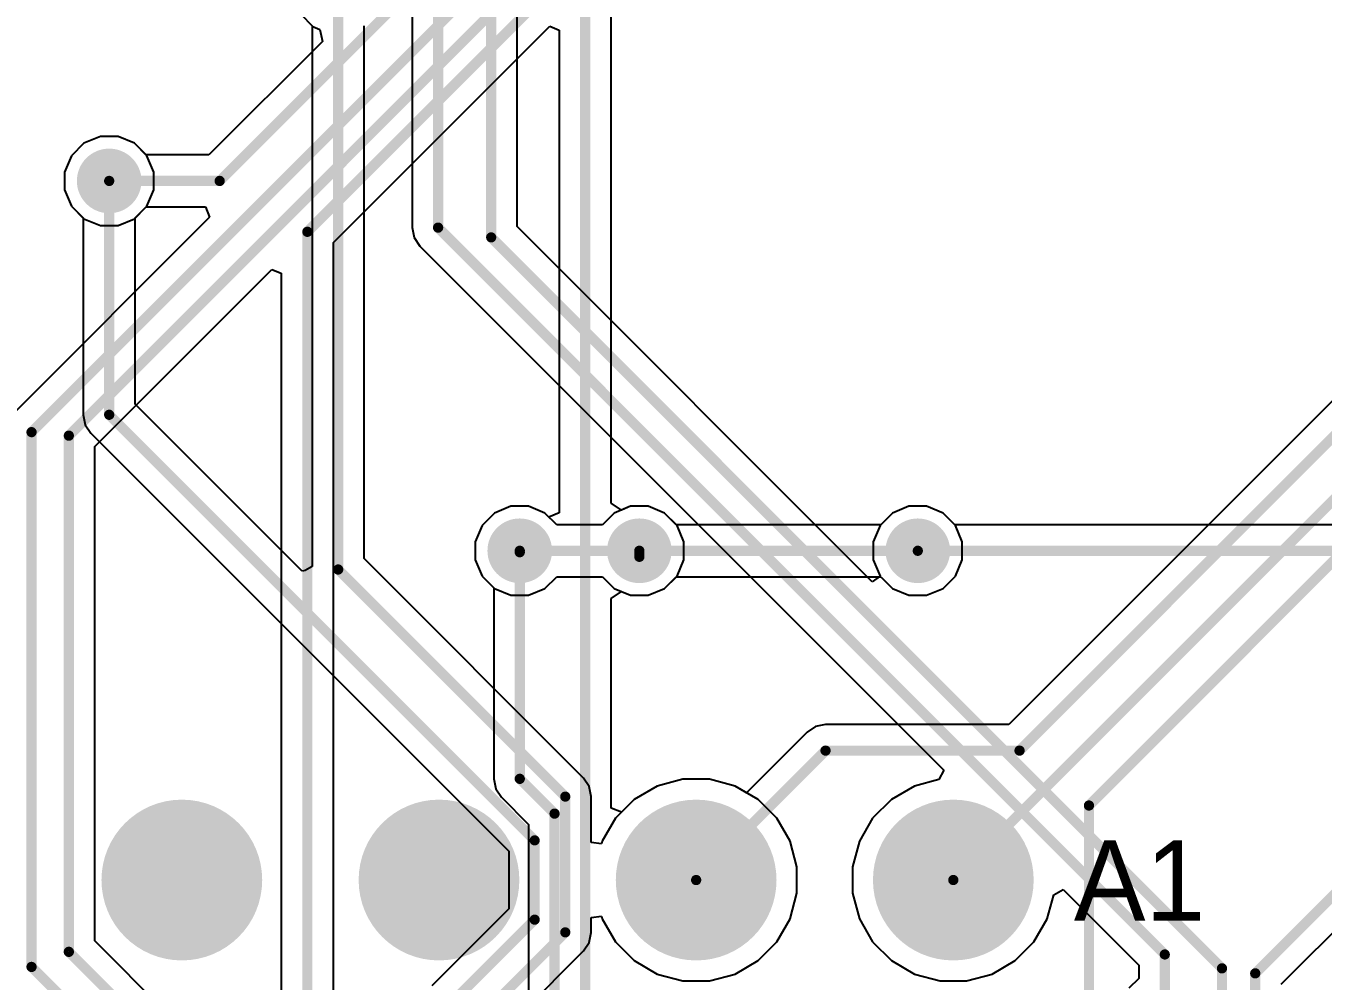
# Model space of a CAD drawing. Header units: millimetres. Extents: x 1 to 134, y -1 to 87.
# Drawn here: x 23.15 to 39.29, y 24.57 to 36.45 of the extents above; entities that cross this region are included whole.
import ezdxf

# ---------------------------------------------------------------- set-up
doc = ezdxf.new("R2010")
doc.units = ezdxf.units.MM
for name, color, linetype in [('BottomLayer', 5, 'Continuous'), ('BottomSolder', 6, 'Continuous'), ('MultiLayer', 9, 'Continuous'), ('PadHoleLayer', 156, 'Continuous'), ('TopLayer', 1, 'Continuous'), ('TopOverlay', 2, 'Continuous'), ('TopSolder', 216, 'Continuous'), ('ViaHoleLayer', 16, 'Continuous')]:
    doc.layers.add(name, color=color, linetype=linetype)

# ---------------------------------------------------------------- blocks, each defined once
blk = doc.blocks.new('1_1376430_8_1')
at = {"layer": 'BottomLayer'}
h = blk.add_hatch(color=5, dxfattribs=at)
edge = h.paths.add_edge_path()
edge.add_arc((-42.45, 8.225), 1, 0, 360)
h = blk.add_hatch(color=5, dxfattribs=at)
edge = h.paths.add_edge_path()
edge.add_arc((-39.25, 8.225), 1, 0, 360)
h = blk.add_hatch(color=5, dxfattribs=at)
edge = h.paths.add_edge_path()
edge.add_arc((-36.05, 8.225), 1, 0, 360)
h = blk.add_hatch(color=5, dxfattribs=at)
edge = h.paths.add_edge_path()
edge.add_arc((-32.85, 8.225), 1, 0, 360)
at = {"layer": 'BottomSolder'}
h = blk.add_hatch(color=6, dxfattribs=at)
edge = h.paths.add_edge_path()
edge.add_arc((-42.45, 8.225), 1, 0, 360)
h = blk.add_hatch(color=6, dxfattribs=at)
edge = h.paths.add_edge_path()
edge.add_arc((-39.25, 8.225), 1, 0, 360)
h = blk.add_hatch(color=6, dxfattribs=at)
edge = h.paths.add_edge_path()
edge.add_arc((-36.05, 8.225), 1, 0, 360)
h = blk.add_hatch(color=6, dxfattribs=at)
edge = h.paths.add_edge_path()
edge.add_arc((-32.85, 8.225), 1, 0, 360)
at = {"layer": 'MultiLayer'}
h = blk.add_hatch(color=9, dxfattribs=at)
edge = h.paths.add_edge_path()
edge.add_arc((-42.45, 8.225), 1, 0, 360)
h = blk.add_hatch(color=9, dxfattribs=at)
edge = h.paths.add_edge_path()
edge.add_arc((-39.25, 8.225), 1, 0, 360)
h = blk.add_hatch(color=9, dxfattribs=at)
edge = h.paths.add_edge_path()
edge.add_arc((-36.05, 8.225), 1, 0, 360)
h = blk.add_hatch(color=9, dxfattribs=at)
edge = h.paths.add_edge_path()
edge.add_arc((-32.85, 8.225), 1, 0, 360)
at = {"layer": 'PadHoleLayer'}
h = blk.add_hatch(color=156, dxfattribs=at)
edge = h.paths.add_edge_path()
edge.add_arc((-42.45, 8.225), 0.605, 0, 360)
h = blk.add_hatch(color=156, dxfattribs=at)
edge = h.paths.add_edge_path()
edge.add_arc((-39.25, 8.225), 0.605, 0, 360)
h = blk.add_hatch(color=156, dxfattribs=at)
edge = h.paths.add_edge_path()
edge.add_arc((-36.05, 8.225), 0.605, 0, 360)
h = blk.add_hatch(color=156, dxfattribs=at)
edge = h.paths.add_edge_path()
edge.add_arc((-32.85, 8.225), 0.605, 0, 360)
at = {"layer": 'TopLayer'}
h = blk.add_hatch(color=1, dxfattribs=at)
edge = h.paths.add_edge_path()
edge.add_arc((-42.45, 8.225), 1, 0, 360)
h = blk.add_hatch(color=1, dxfattribs=at)
edge = h.paths.add_edge_path()
edge.add_arc((-39.25, 8.225), 1, 0, 360)
h = blk.add_hatch(color=1, dxfattribs=at)
edge = h.paths.add_edge_path()
edge.add_arc((-36.05, 8.225), 1, 0, 360)
h = blk.add_hatch(color=1, dxfattribs=at)
edge = h.paths.add_edge_path()
edge.add_arc((-32.85, 8.225), 1, 0, 360)
at = {"layer": 'TopSolder'}
h = blk.add_hatch(color=216, dxfattribs=at)
edge = h.paths.add_edge_path()
edge.add_arc((-42.45, 8.225), 1, 0, 360)
h = blk.add_hatch(color=216, dxfattribs=at)
edge = h.paths.add_edge_path()
edge.add_arc((-39.25, 8.225), 1, 0, 360)
h = blk.add_hatch(color=216, dxfattribs=at)
edge = h.paths.add_edge_path()
edge.add_arc((-36.05, 8.225), 1, 0, 360)
h = blk.add_hatch(color=216, dxfattribs=at)
edge = h.paths.add_edge_path()
edge.add_arc((-32.85, 8.225), 1, 0, 360)
at = {"layer": 'TopOverlay'}
blk.add_text('A1', height=1, dxfattribs=at).set_placement((-31.35, 7.718))

msp = doc.modelspace()

# ---------------------------------------------------------------- hatches: boundary and pattern name
at = {"layer": 'BottomLayer'}
h = msp.add_hatch(color=5, dxfattribs=at)
edge = h.paths.add_edge_path()
edge.add_arc((24.181, 34.519), 0.3, 0, 360)
h = msp.add_hatch(color=5, dxfattribs=at)
edge = h.paths.add_edge_path()
edge.add_arc((29.29, 29.918), 0.3, 0, 360)
h = msp.add_hatch(color=5, dxfattribs=at)
edge = h.paths.add_edge_path()
edge.add_arc((30.778, 29.918), 0.3, 0, 360)
h = msp.add_hatch(color=5, dxfattribs=at)
edge = h.paths.add_edge_path()
edge.add_arc((34.243, 29.918), 0.3, 0, 360)
at = {"layer": 'BottomSolder'}
h = msp.add_hatch(color=6, dxfattribs=at)
edge = h.paths.add_edge_path()
edge.add_arc((24.181, 34.519), 0.402, 0, 360)
h = msp.add_hatch(color=6, dxfattribs=at)
edge = h.paths.add_edge_path()
edge.add_arc((29.29, 29.918), 0.402, 0, 360)
h = msp.add_hatch(color=6, dxfattribs=at)
edge = h.paths.add_edge_path()
edge.add_arc((30.778, 29.918), 0.402, 0, 360)
h = msp.add_hatch(color=6, dxfattribs=at)
edge = h.paths.add_edge_path()
edge.add_arc((34.243, 29.918), 0.402, 0, 360)
at = {"layer": 'TopLayer'}
h = msp.add_hatch(color=1, dxfattribs=at)
edge = h.paths.add_edge_path()
edge.add_arc((24.181, 34.519), 0.3, 0, 360)
h = msp.add_hatch(color=1, dxfattribs=at)
edge = h.paths.add_edge_path()
edge.add_arc((29.29, 29.918), 0.3, 0, 360)
h = msp.add_hatch(color=1, dxfattribs=at)
edge = h.paths.add_edge_path()
edge.add_arc((30.778, 29.918), 0.3, 0, 360)
h = msp.add_hatch(color=1, dxfattribs=at)
edge = h.paths.add_edge_path()
edge.add_arc((34.243, 29.918), 0.3, 0, 360)
at = {"layer": 'TopSolder'}
h = msp.add_hatch(color=216, dxfattribs=at)
edge = h.paths.add_edge_path()
edge.add_arc((24.181, 34.519), 0.402, 0, 360)
h = msp.add_hatch(color=216, dxfattribs=at)
edge = h.paths.add_edge_path()
edge.add_arc((29.29, 29.918), 0.402, 0, 360)
h = msp.add_hatch(color=216, dxfattribs=at)
edge = h.paths.add_edge_path()
edge.add_arc((30.778, 29.918), 0.402, 0, 360)
h = msp.add_hatch(color=216, dxfattribs=at)
edge = h.paths.add_edge_path()
edge.add_arc((34.243, 29.918), 0.402, 0, 360)
at = {"layer": 'ViaHoleLayer'}
h = msp.add_hatch(color=16, dxfattribs=at)
edge = h.paths.add_edge_path()
edge.add_arc((24.181, 34.519), 0.15, 0, 360)
h = msp.add_hatch(color=16, dxfattribs=at)
edge = h.paths.add_edge_path()
edge.add_arc((29.29, 29.918), 0.15, 0, 360)
h = msp.add_hatch(color=16, dxfattribs=at)
edge = h.paths.add_edge_path()
edge.add_arc((30.778, 29.918), 0.15, 0, 360)
h = msp.add_hatch(color=16, dxfattribs=at)
edge = h.paths.add_edge_path()
edge.add_arc((34.243, 29.918), 0.15, 0, 360)

# ---------------------------------------------------------------- linework, layer by layer
at = {"layer": 'BottomLayer'}
for p, q in [((29.258, 33.951), (29.258, 46.839)), ((27.95, 46.077), (27.95, 33.938)), ((26.707, 36.45), (26.707, 29.721)), ((27.355, 29.82), (27.355, 36.45)), ((24.071, 35.073), (23.867, 34.988)), ((24.291, 35.073), (24.071, 35.073)), ((24.495, 34.988), (24.291, 35.073)), ((23.867, 34.988), (23.711, 34.832)), ((24.65, 34.832), (24.495, 34.988)), ((23.711, 34.832), (23.627, 34.629)), ((24.735, 34.629), (24.65, 34.832)), ((23.627, 34.629), (23.627, 34.408)), ((24.735, 34.408), (24.735, 34.629)), ((23.627, 34.408), (23.711, 34.205)), ((24.65, 34.205), (24.735, 34.408)), ((23.711, 34.205), (23.857, 34.059)), ((23.857, 34.059), (23.857, 31.61)), ((24.505, 34.059), (24.65, 34.205)), ((24.505, 31.744), (24.505, 34.059)), ((27.95, 33.938), (27.975, 33.814)), ((33.676, 29.533), (29.258, 33.951)), ((27.975, 33.814), (28.045, 33.709)), ((28.045, 33.709), (34.566, 27.188)), ((26.583, 29.665), (24.505, 31.744)), ((23.857, 31.61), (23.882, 31.486)), ((23.882, 31.486), (23.952, 31.381)), ((23.952, 31.381), (29.152, 26.181)), ((28.976, 30.387), (28.821, 30.231)), ((29.18, 30.472), (28.976, 30.387)), ((29.4, 30.472), (29.18, 30.472)), ((29.604, 30.387), (29.4, 30.472)), ((29.75, 30.241), (29.604, 30.387)), ((30.464, 30.387), (30.318, 30.241)), ((30.668, 30.472), (30.464, 30.387)), ((30.888, 30.472), (30.668, 30.472)), ((31.092, 30.387), (30.888, 30.472)), ((31.247, 30.231), (31.092, 30.387)), ((33.929, 30.387), (33.774, 30.231)), ((34.133, 30.472), (33.929, 30.387)), ((34.353, 30.472), (34.133, 30.472)), ((34.557, 30.387), (34.353, 30.472)), ((34.703, 30.241), (34.557, 30.387)), ((28.821, 30.231), (28.736, 30.028)), ((30.318, 30.241), (29.75, 30.241)), ((31.332, 30.028), (31.247, 30.231)), ((33.774, 30.231), (33.689, 30.028)), ((39.955, 30.241), (34.703, 30.241)), ((28.736, 30.028), (28.736, 29.807)), ((31.332, 29.807), (31.332, 30.028)), ((33.689, 30.028), (33.689, 29.807)), ((26.707, 29.721), (26.619, 29.671)), ((30.085, 27.089), (27.355, 29.82)), ((28.736, 29.807), (28.821, 29.604)), ((31.247, 29.604), (31.332, 29.807)), ((33.689, 29.807), (33.774, 29.604)), ((26.619, 29.671), (26.583, 29.665)), ((28.821, 29.604), (28.976, 29.448)), ((29.604, 29.448), (29.75, 29.594)), ((29.75, 29.594), (30.318, 29.594)), ((30.318, 29.594), (30.464, 29.448)), ((31.092, 29.448), (31.247, 29.604)), ((33.774, 29.604), (33.676, 29.533)), ((28.976, 29.448), (29.18, 29.364)), ((29.4, 29.364), (29.604, 29.448)), ((30.464, 29.448), (30.668, 29.364)), ((30.888, 29.364), (31.092, 29.448)), ((29.18, 29.364), (29.4, 29.364)), ((30.668, 29.364), (30.888, 29.364)), ((38.766, 24.527), (42.26, 28.022)), ((34.566, 27.187), (34.503, 27.072)), ((34.566, 27.188), (34.566, 27.187)), ((30.155, 26.984), (30.085, 27.089)), ((30.18, 26.86), (30.155, 26.984)), ((31.001, 26.991), (30.715, 26.825)), ((31.32, 27.076), (31.001, 26.991)), ((31.65, 27.076), (31.32, 27.076)), ((31.969, 26.991), (31.65, 27.076)), ((32.255, 26.825), (31.969, 26.991)), ((34.201, 26.991), (33.915, 26.825)), ((34.503, 27.072), (34.201, 26.991)), ((30.18, 26.288), (30.18, 26.86)), ((30.715, 26.825), (30.481, 26.592)), ((32.488, 26.592), (32.255, 26.825)), ((33.915, 26.825), (33.681, 26.592)), ((30.481, 26.592), (30.316, 26.306)), ((32.653, 26.306), (32.488, 26.592)), ((33.681, 26.592), (33.516, 26.306)), ((29.152, 26.181), (29.152, 25.463)), ((30.307, 26.272), (30.18, 26.288)), ((30.316, 26.306), (30.307, 26.272)), ((32.739, 25.987), (32.653, 26.306)), ((33.516, 26.306), (33.431, 25.987)), ((32.739, 25.657), (32.739, 25.987)), ((33.431, 25.987), (33.431, 25.657)), ((35.934, 25.64), (36.05, 25.703)), ((36.05, 25.703), (36.051, 25.703)), ((36.051, 25.703), (36.993, 24.762)), ((32.653, 25.338), (32.739, 25.657)), ((33.431, 25.657), (33.516, 25.338)), ((35.853, 25.338), (35.934, 25.64)), ((29.152, 25.463), (28.196, 24.507)), ((30.18, 25.356), (30.307, 25.372)), ((30.18, 25.171), (30.18, 25.356)), ((30.307, 25.372), (30.316, 25.338)), ((30.316, 25.338), (30.481, 25.052)), ((32.488, 25.052), (32.653, 25.338)), ((33.516, 25.338), (33.681, 25.052)), ((35.688, 25.052), (35.853, 25.338)), ((30.085, 24.942), (30.155, 25.047)), ((30.155, 25.047), (30.18, 25.171)), ((30.481, 25.052), (30.715, 24.819)), ((32.255, 24.819), (32.488, 25.052)), ((33.681, 25.052), (33.915, 24.819)), ((35.455, 24.819), (35.688, 25.052)), ((28.773, 23.63), (30.085, 24.942)), ((30.715, 24.819), (31.001, 24.653)), ((31.969, 24.653), (32.255, 24.819)), ((33.915, 24.819), (34.201, 24.653)), ((35.169, 24.653), (35.455, 24.819)), ((36.993, 24.762), (36.993, 24.597)), ((31.001, 24.653), (31.32, 24.568)), ((31.32, 24.568), (31.65, 24.568)), ((31.65, 24.568), (31.969, 24.653)), ((34.201, 24.653), (34.52, 24.568)), ((34.52, 24.568), (34.85, 24.568)), ((34.85, 24.568), (35.169, 24.653)), ((36.993, 24.597), (36.87, 24.475))]:
    msp.add_line(p, q, dxfattribs=at)
at = {"layer": 'BottomLayer', "const_width": 0.127}
for points in [[(28.935, 33.817), (28.935, 47.299)], [(28.274, 33.938), (28.274, 46.537)], [(27.031, 29.685), (27.031, 36.91)], [(24.181, 31.61), (24.181, 34.519)], [(28.274, 33.938), (37.317, 24.896)], [(28.935, 33.817), (38.028, 24.723)], [(24.181, 31.61), (29.475, 26.315)], [(29.29, 29.918), (30.778, 29.918)], [(30.778, 29.843), (30.778, 29.9)], [(34.243, 29.918), (40.415, 29.918)], [(27.031, 29.685), (29.856, 26.86)], [(38.442, 24.661), (42.031, 28.251)], [(29.856, 25.171), (29.856, 26.86)], [(29.475, 25.329), (29.475, 26.315)], [(28.33, 24.183), (29.475, 25.329)], [(28.28, 23.595), (29.856, 25.171)], [(37.317, 24.185), (37.317, 24.896)], [(38.028, 23.179), (38.028, 24.723)], [(38.442, 22.592), (38.442, 24.661)]]:
    msp.add_lwpolyline(points, dxfattribs=at)
at = {"layer": 'BottomLayer', "const_width": 0.0635}
for points in [[(24.149, 34.519, 1), (24.213, 34.519, 1)], [(28.242, 33.938, 1), (28.306, 33.938, 1)], [(28.242, 33.938, 1), (28.306, 33.938, 1)], [(28.903, 33.817, 1), (28.966, 33.817, 1)], [(28.903, 33.817, 1), (28.966, 33.817, 1)], [(24.149, 31.61, 1), (24.213, 31.61, 1)], [(24.149, 31.61, 1), (24.213, 31.61, 1)], [(29.258, 29.918, 1), (29.322, 29.918, 1)], [(30.746, 29.918, 1), (30.81, 29.918, 1)], [(30.746, 29.9, 1), (30.81, 29.9, 1)], [(30.746, 29.843, 1), (30.81, 29.843, 1)], [(34.211, 29.918, 1), (34.275, 29.918, 1)], [(26.999, 29.685, 1), (27.063, 29.685, 1)], [(26.999, 29.685, 1), (27.063, 29.685, 1)], [(29.825, 26.86, 1), (29.888, 26.86, 1)], [(29.825, 26.86, 1), (29.888, 26.86, 1)], [(29.444, 26.315, 1), (29.507, 26.315, 1)], [(29.444, 26.315, 1), (29.507, 26.315, 1)], [(29.444, 25.329, 1), (29.507, 25.329, 1)], [(29.444, 25.329, 1), (29.507, 25.329, 1)], [(29.825, 25.171, 1), (29.888, 25.171, 1)], [(29.825, 25.171, 1), (29.888, 25.171, 1)], [(37.285, 24.896, 1), (37.348, 24.896, 1)], [(37.285, 24.896, 1), (37.348, 24.896, 1)], [(37.996, 24.723, 1), (38.06, 24.723, 1)], [(37.996, 24.723, 1), (38.06, 24.723, 1)], [(38.41, 24.661, 1), (38.474, 24.661, 1)], [(38.41, 24.661, 1), (38.474, 24.661, 1)]]:
    msp.add_lwpolyline(points, format="xyb", close=True, dxfattribs=at)
at = {"layer": 'TopLayer'}
for p, q in [((45.168, 37.549), (35.375, 27.756)), ((30.428, 30.51), (30.428, 36.726)), ((26.561, 36.596), (26.717, 36.44)), ((26.717, 36.44), (26.804, 36.404)), ((26.804, 36.404), (26.834, 36.254)), ((26.971, 33.752), (29.663, 36.444)), ((29.663, 36.444), (29.78, 36.395)), ((29.78, 36.395), (29.78, 30.391)), ((26.834, 36.254), (25.422, 34.842)), ((24.071, 35.073), (23.867, 34.988)), ((24.291, 35.073), (24.071, 35.073)), ((24.495, 34.988), (24.291, 35.073)), ((23.867, 34.988), (23.711, 34.832)), ((24.641, 34.842), (24.495, 34.988)), ((23.711, 34.832), (23.627, 34.629)), ((25.422, 34.842), (24.641, 34.842)), ((23.627, 34.629), (23.627, 34.408)), ((23.627, 34.408), (23.711, 34.205)), ((25.431, 34.068), (22.986, 31.622)), ((23.711, 34.205), (23.867, 34.049)), ((24.495, 34.049), (24.641, 34.195)), ((24.641, 34.195), (25.379, 34.195)), ((25.379, 34.195), (25.431, 34.068)), ((23.867, 34.049), (24.071, 33.965)), ((24.071, 33.965), (24.291, 33.965)), ((24.291, 33.965), (24.495, 34.049)), ((26.971, 24.194), (26.971, 33.752)), ((24.003, 31.216), (26.206, 33.419)), ((26.206, 33.419), (26.323, 33.37)), ((26.323, 33.37), (26.323, 24.06)), ((24.003, 25.064), (24.003, 31.216)), ((30.555, 30.425), (30.428, 30.51)), ((28.976, 30.387), (28.821, 30.231)), ((29.18, 30.472), (28.976, 30.387)), ((29.4, 30.472), (29.18, 30.472)), ((29.604, 30.387), (29.4, 30.472)), ((29.653, 30.338), (29.604, 30.387)), ((29.78, 30.391), (29.653, 30.338)), ((30.668, 30.472), (30.555, 30.425)), ((30.888, 30.472), (30.668, 30.472)), ((31.092, 30.387), (30.888, 30.472)), ((31.238, 30.241), (31.092, 30.387)), ((33.929, 30.387), (33.783, 30.241)), ((34.133, 30.472), (33.929, 30.387)), ((34.353, 30.472), (34.133, 30.472)), ((34.557, 30.387), (34.353, 30.472)), ((34.713, 30.231), (34.557, 30.387)), ((28.821, 30.231), (28.736, 30.028)), ((33.783, 30.241), (31.238, 30.241)), ((34.797, 30.028), (34.713, 30.231)), ((28.736, 30.028), (28.736, 29.807)), ((34.797, 29.807), (34.797, 30.028)), ((28.736, 29.807), (28.821, 29.604)), ((34.713, 29.604), (34.797, 29.807)), ((28.821, 29.604), (28.966, 29.458)), ((31.092, 29.448), (31.238, 29.594)), ((31.238, 29.594), (33.783, 29.594)), ((33.783, 29.594), (33.929, 29.448)), ((34.557, 29.448), (34.713, 29.604)), ((28.966, 29.458), (28.966, 27.081)), ((30.428, 29.326), (30.555, 29.41)), ((30.555, 29.41), (30.668, 29.364)), ((30.888, 29.364), (31.092, 29.448)), ((33.929, 29.448), (34.133, 29.364)), ((34.353, 29.364), (34.557, 29.448)), ((30.428, 26.718), (30.428, 29.326)), ((30.668, 29.364), (30.888, 29.364)), ((34.133, 29.364), (34.353, 29.364)), ((32.866, 27.661), (32.113, 26.908)), ((32.971, 27.731), (32.866, 27.661)), ((33.095, 27.756), (32.971, 27.731)), ((35.375, 27.756), (33.095, 27.756)), ((28.966, 27.081), (28.991, 26.957)), ((28.991, 26.957), (29.061, 26.852)), ((31.001, 26.991), (30.715, 26.825)), ((31.32, 27.076), (31.001, 26.991)), ((31.65, 27.076), (31.32, 27.076)), ((31.969, 26.991), (31.65, 27.076)), ((32.113, 26.908), (31.969, 26.991)), ((29.061, 26.852), (29.399, 26.514)), ((30.715, 26.825), (30.555, 26.665)), ((30.555, 26.665), (30.428, 26.718)), ((29.399, 26.514), (29.399, 23.261)), ((26.414, 22.653), (24.003, 25.064))]:
    msp.add_line(p, q, dxfattribs=at)
at = {"layer": 'TopLayer', "const_width": 0.127}
for points in [[(25.556, 34.519), (58.941, 67.903)], [(23.215, 31.394), (59.707, 67.885)], [(23.679, 31.35), (59.834, 67.504)], [(26.647, 33.886), (57.233, 64.471)], [(35.509, 27.432), (45.492, 37.415)], [(34.685, 25.822), (46, 37.137)], [(30.104, 24.085), (30.104, 36.86)], [(36.373, 26.749), (46.461, 36.837)], [(24.181, 34.519), (25.556, 34.519)], [(26.647, 24.06), (26.647, 33.886)], [(23.215, 24.741), (23.215, 31.394)], [(23.679, 24.929), (23.679, 31.35)], [(29.29, 27.081), (29.29, 29.9)], [(30.778, 29.918), (34.243, 29.918)], [(31.485, 25.822), (33.095, 27.432)], [(33.095, 27.432), (35.509, 27.432)], [(29.29, 27.081), (29.723, 26.648)], [(36.373, 24.226), (36.373, 26.749)], [(29.723, 21.925), (29.723, 26.648)], [(23.679, 24.929), (26.185, 22.424)], [(23.215, 24.741), (23.985, 23.971)]]:
    msp.add_lwpolyline(points, dxfattribs=at)
at = {"layer": 'TopLayer', "const_width": 0.0635}
for points in [[(24.149, 34.519, 1), (24.213, 34.519, 1)], [(25.524, 34.519, 1), (25.588, 34.519, 1)], [(25.524, 34.519, 1), (25.588, 34.519, 1)], [(26.615, 33.886, 1), (26.679, 33.886, 1)], [(26.615, 33.886, 1), (26.679, 33.886, 1)], [(23.183, 31.394, 1), (23.247, 31.394, 1)], [(23.183, 31.394, 1), (23.247, 31.394, 1)], [(23.647, 31.35, 1), (23.711, 31.35, 1)], [(23.647, 31.35, 1), (23.711, 31.35, 1)], [(29.258, 29.9, 1), (29.322, 29.9, 1)], [(30.746, 29.918, 1), (30.81, 29.918, 1)], [(34.211, 29.918, 1), (34.275, 29.918, 1)], [(33.063, 27.432, 1), (33.127, 27.432, 1)], [(33.063, 27.432, 1), (33.127, 27.432, 1)], [(35.477, 27.432, 1), (35.541, 27.432, 1)], [(35.477, 27.432, 1), (35.541, 27.432, 1)], [(29.258, 27.081, 1), (29.322, 27.081, 1)], [(29.258, 27.081, 1), (29.322, 27.081, 1)], [(36.341, 26.749, 1), (36.405, 26.749, 1)], [(36.341, 26.749, 1), (36.405, 26.749, 1)], [(29.691, 26.648, 1), (29.755, 26.648, 1)], [(29.691, 26.648, 1), (29.755, 26.648, 1)], [(31.453, 25.822, 1), (31.517, 25.822, 1)], [(34.653, 25.822, 1), (34.717, 25.822, 1)], [(23.647, 24.929, 1), (23.711, 24.929, 1)], [(23.647, 24.929, 1), (23.711, 24.929, 1)], [(23.183, 24.741, 1), (23.247, 24.741, 1)], [(23.183, 24.741, 1), (23.247, 24.741, 1)]]:
    msp.add_lwpolyline(points, format="xyb", close=True, dxfattribs=at)

# ---------------------------------------------------------------- block references
msp.add_blockref('1_1376430_8_1', (67.535, 17.597))

doc.saveas('drawing.dxf')
